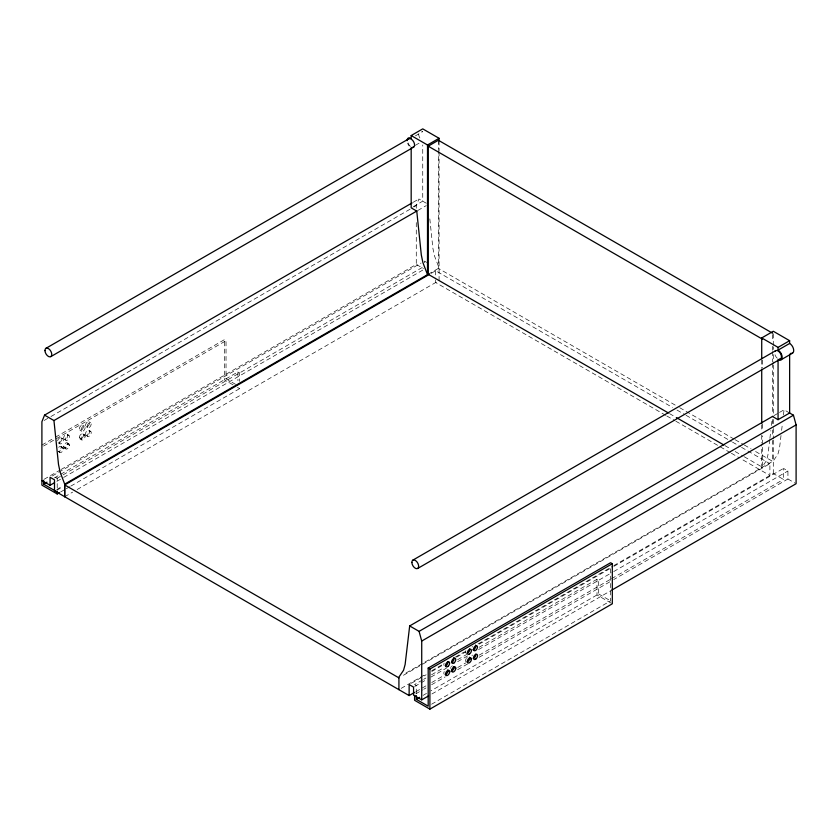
<?xml version="1.0" encoding="UTF-8"?>
<svg xmlns="http://www.w3.org/2000/svg" width="838" height="838" viewBox="0 0 838 838"><rect width="100%" height="100%" fill="white"/><g stroke="black" fill="none" stroke-linecap="round" stroke-linejoin="round"><path stroke-width="0.63" stroke-dasharray="4.19 3.14" d="M439.081 280.573L439.081 152.568M769.745 439.615L767.922 455.044L766.361 460.795L761.721 467.635L761.721 444.287M769.902 438.326L770.813 430.606M771.421 425.463L772.175 419.042M781.016 435.498L779.497 448.361L777.926 454.112L773.296 460.952L403.445 674.485M781.624 430.355L782.378 423.934M783.446 414.925L784.054 409.782L789.637 413.008M416.276 208.222L416.276 205.614L418.927 198.983L426.238 203.205M415.376 135.871L422.74 131.629A5.772 3.331 60 0 0 421.682 131.178M415.376 145.309L419.587 142.879M413.27 202.241L418.927 198.983M413.281 206.651L422.74 201.183L422.74 144.974M44.163 420.456L49.819 417.188M50.95 416.528L412.883 207.573M414.014 206.923L416.276 205.614M417.806 210.485L426.217 205.624M41.9 445.041L54.365 437.845M55.497 437.185L224.322 339.715L226.03 340.699L226.03 378.818L236.85 385.071M43.597 446.015L226.03 340.699M44.163 479.263L60.001 470.118M61.132 469.469L416.276 264.42L423.42 268.548M52.323 475.953L421.053 263.069M54.365 477.922L237.94 371.936L239.637 372.92L239.637 381.384M56.754 478.508L423.211 266.934M56.848 481.358L62.504 478.1M63.636 477.44L424.437 269.134M428.187 274.277L439.081 267.992L434.451 255.81L432.879 248.247L429.527 216.015M56.754 489.507L62.41 486.25M431.151 273.356L435.676 270.747L672.464 407.446M56.649 490.366L62.316 487.088M60.619 492L65.144 489.382M66.275 488.732L69.68 486.773M70.811 486.113L239.637 388.643L239.637 386.224M64.704 496.714L72.623 492.147M77.148 489.528L436.818 281.872M773.872 415.658L778.795 412.82M779.529 412.401L784.054 409.782M403.445 675.271L769.892 463.707L769.892 475.492L740.436 458.491M401.182 688.365L426.071 674.003M431.717 670.735L444.161 663.549M455.474 657.023L464.524 651.796M478.089 643.961L612.693 566.258M613.814 565.608L773.296 473.533L783.509 479.42L783.509 468.421L787.94 470.977L787.94 479.001L613.751 579.561M411.395 683.263L426.102 674.768M431.759 671.51L444.192 664.325M456.637 657.139L465.687 651.912M479.263 644.076L612.725 567.022M613.856 566.373L783.509 468.421M422.509 679.985L414.58 684.562L416.276 685.547L416.276 694.304M423.64 679.335L425.903 678.026M431.57 674.747L444.035 667.551M457.632 659.705L466.693 654.468M479.158 647.271L597.002 579.247L598.699 580.221L598.699 593.985L431.004 690.795M414.695 686.469L426.479 679.66M431.004 677.041L446.361 668.179M457.674 661.653L468.4 655.452M478.592 649.565L612.62 572.197M613.751 571.537L787.94 470.977M415.92 691.654L426.102 685.777M431.759 682.509L444.192 675.323M457.768 667.488L465.687 662.921M479.263 655.086L610.462 579.33M611.593 578.681L783.509 479.42M415.816 693.833L422.603 689.915M423.735 689.265L425.997 687.956M431.654 684.698L445.229 676.863M457.674 669.677L467.845 663.801M479.158 657.264L612.62 580.21M423.075 695.372L426.479 693.414M431.905 693.979L610.609 590.8M431.591 704.213L610.609 600.856L610.609 566.551M675.187 405.089L438.4 268.39L438.4 150.725M679.712 407.708L734.098 439.102M735.23 439.761L743.159 444.339M744.291 444.988L751.089 448.917M755.625 451.535L772.615 461.35L772.615 440.432M426.657 262.388L424.437 261.11L424.437 263.404M676.989 410.065L684.918 414.642M686.06 415.302L731.375 441.469M732.506 442.118L740.436 446.696M741.567 447.356L769.892 463.707M787.94 479.001L795.084 483.117M669.51 413.605L675.166 416.874M725.017 445.659L730.684 448.927M735.219 451.546L743.149 456.123M744.28 456.773L762.402 467.237L762.402 435.865M665.665 415.313L435.676 282.532L435.676 280.175M666.797 415.973L674.726 420.55M675.857 421.2L730.244 452.604M731.375 453.253L739.305 457.831M598.699 593.985L610.609 600.856M233.079 384.851L224.322 379.803L224.322 339.715M237.447 387.376L239.637 388.643M611.216 603.171L597.002 594.959L597.002 579.247M88.891 421.776L90.598 422.761M86.115 426.636L87.822 427.621M82.763 425.212L84.46 426.196M88.954 430.355A2.891 1.666 -60 0 1 88.032 434.828A2.891 1.666 -60 0 1 85.528 433.382A2.891 1.666 -60 0 1 88.954 430.355L90.651 431.34A2.891 1.666 -60 0 1 89.739 435.812A2.891 1.666 -60 0 1 87.236 434.367A2.891 1.666 -60 0 1 90.651 431.34M79.998 430.282L81.695 431.256M86.063 435.351L87.76 436.336M82.857 433.916L84.565 434.891M83.423 435.278A2.891 1.666 -60 0 1 81.59 438.609A2.891 1.666 -60 0 1 79.39 438.085L79.338 437.509A2.891 1.666 -60 0 1 81.171 434.168A2.891 1.666 -60 0 1 83.371 434.692L85.12 436.2M79.348 437.562L81.097 439.07A2.891 1.666 -60 0 0 83.297 439.594A2.891 1.666 -60 0 0 85.12 436.252L85.067 435.676A2.891 1.666 -60 0 0 82.868 435.152A2.891 1.666 -60 0 0 81.045 438.494M79.903 438.871L81.6 439.856M67.166 434.283A2.891 1.666 -60 0 1 66.254 438.756A2.891 1.666 -60 0 1 63.751 437.31A2.891 1.666 -60 0 1 67.166 434.283L68.873 435.268A2.891 1.666 -60 0 1 67.951 439.741A2.891 1.666 -60 0 1 65.458 438.295A2.891 1.666 -60 0 1 68.873 435.268M64.285 439.28L65.982 440.264M61.048 437.824L62.745 438.808A2.891 1.666 -60 0 1 61.823 443.281A2.891 1.666 -60 0 1 59.33 441.825A2.891 1.666 -60 0 1 62.745 438.808M67.113 442.893L68.81 443.878M67.752 444.255L69.46 445.24M58.147 442.82L59.854 443.805M63.688 446.602L65.395 447.586M64.337 447.963L66.045 448.948M61.153 446.539L62.86 447.523M61.624 447.796L63.321 448.78M58.042 451.389L59.739 452.373M55.518 477.262L57.214 478.247L57.214 491.55M773.296 333.859L773.296 345.528M773.296 346.827L773.296 349.425M773.296 354.61L773.296 363.682M773.296 364.98L773.296 414.265M773.296 419.45L773.296 427.233M773.296 428.532L773.296 438.903M773.296 440.201L773.296 473.533M772.615 334.54L772.615 341.076M772.615 346.304L772.615 350.221M772.615 351.531L772.615 361.985M772.615 363.294L772.615 414.286M772.615 419.513L772.615 424.74M772.615 429.967L772.615 435.194M762.402 360.036L762.402 367.882M762.402 424.101L762.402 430.638M761.721 359.994L761.721 367.777M761.721 424.835L761.721 430.02M761.721 435.215L761.721 442.988M439.081 140.899L439.081 151.269M438.4 140.271L438.4 149.426M435.676 270.747L435.676 279.002M416.276 222.604L416.276 264.42M237.94 371.936L237.94 380.693M472.077 647.093A2.797 1.613 -60 0 1 472.391 646.433M466.19 661.894A2.891 1.666 -60 0 1 465.687 661.109L465.624 660.533A2.891 1.666 -60 0 1 466.263 658.511M466.693 657.903A2.891 1.666 -60 0 1 467.195 657.39M472.024 655.714A2.891 1.666 -60 0 1 472.349 655.044M466.284 653.305A2.891 1.666 -60 0 1 465.855 650.717M450.205 668.399A2.891 1.666 -60 0 1 450.509 667.718M450.928 667.09A2.891 1.666 -60 0 1 451.41 666.545M451.933 666.137A2.891 1.666 -60 0 1 452.468 665.896M444.035 674.056A2.891 1.666 -60 0 1 443.878 673.563L443.857 672.966A2.891 1.666 -60 0 1 444.213 671.615M444.119 665.54A2.891 1.666 -60 0 1 444.119 663.183M58.723 447.335A2.891 1.666 -60 0 1 61.603 447.387L61.635 447.984A2.891 1.666 -60 0 1 58.43 451.577M57.623 440.84A2.891 1.666 -60 0 1 60.776 437.708A2.891 1.666 -60 0 1 60.765 441.584A2.891 1.666 -60 0 1 57.623 442.066M777.276 358.214A4.819 2.776 60 0 1 774.658 352.987M410.39 146.388A4.819 2.776 60 0 1 407.771 141.172M409.133 145.927A5.772 3.331 60 0 1 407.635 143.34M419.859 138.008A5.772 3.331 60 0 1 418.665 133.986M63.73 446.057L63.688 446.696A2.891 1.666 -60 0 0 65.542 447.89A2.891 1.666 -60 0 0 67.721 444.8L67.763 444.161A2.891 1.666 -60 0 0 65.909 442.977A2.891 1.666 -60 0 0 63.73 446.057M65.437 447.042L65.385 447.681A2.891 1.666 -60 0 0 67.239 448.864A2.891 1.666 -60 0 0 69.418 445.785L69.47 445.146A2.891 1.666 -60 0 0 67.616 443.951A2.891 1.666 -60 0 0 65.437 447.042M63.332 448.969L63.311 448.372A2.891 1.666 -60 0 0 61.205 447.649A2.891 1.666 -60 0 0 59.268 450.928L59.289 451.525A2.891 1.666 -60 0 0 61.394 452.248A2.891 1.666 -60 0 0 63.332 448.969M89.216 427.464A2.797 1.613 -60 0 0 90.913 423.054A2.797 1.613 -60 0 0 87.487 425.055A2.797 1.613 -60 0 0 89.216 427.464M81.464 430.051A2.891 1.666 -60 0 0 83.109 425.484A2.891 1.666 -60 0 0 79.568 427.694A2.891 1.666 -60 0 0 81.464 430.051M83.172 431.036A2.891 1.666 -60 0 0 84.806 426.469A2.891 1.666 -60 0 0 81.276 428.679A2.891 1.666 -60 0 0 83.172 431.036M87.519 426.49A2.797 1.613 -60 0 0 89.216 422.069A2.797 1.613 -60 0 0 85.79 424.07A2.797 1.613 -60 0 0 87.519 426.49"/><path stroke-width="1.26" d="M59.477 492.66L57.214 493.959L41.9 485.118L41.9 421.755L44.55 415.124L53.946 420.55L58.503 464.388L60.074 471.951L64.704 484.144L64.704 496.714L64.704 484.93L428.888 274.665M772.741 416.318L409.677 625.934L405.121 664.503L403.549 670.264L398.919 677.094L398.919 689.674M407.09 140.669A5.772 3.331 60 0 1 411.175 138.301L411.175 135.557L422.74 128.874L439.081 138.301L439.081 140.899M45.891 348.357L408.693 138.888M50.846 356.611L413.647 147.153M411.175 135.557L427.506 144.984L439.081 138.301M668.368 412.945L428.187 274.277L428.187 146.168L438.4 140.271L772.615 333.231M44.55 415.124L412.139 202.901M53.946 420.55L417.01 210.935M43.597 480.331L43.597 484.144L47.001 482.175M41.9 480.572L50.06 485.286L54.585 482.667M64.704 484.144L428.899 273.869M761.721 358.695L761.721 337.944L773.296 331.261L789.637 340.699L789.637 343.444A5.772 3.331 60 0 1 793.68 349.886A5.772 3.331 60 0 1 790.695 353.332M761.721 337.944L778.062 347.372L789.637 340.699M412.778 560.182L775.59 350.713M772.479 416.465L778.062 419.691L778.062 359.554A5.772 3.331 60 0 0 782.147 357.198A5.772 3.331 60 0 0 778.062 350.127L789.637 343.444M417.733 568.436L780.534 358.968M780.953 359.848L792.518 353.165M778.062 419.691L789.637 413.008L789.637 354.181M409.677 625.934L419.073 631.36L793.45 415.208L796.1 424.897L796.1 483.715L611.74 590.151M428.511 695.938L421.724 699.856L421.724 641.049L796.1 424.897M416.276 695.55L416.276 699.301L428.187 706.183L428.187 668.054L610.609 562.738L612.316 563.723L612.316 603.8L429.894 709.126L414.58 700.285L414.58 695.446M428.187 668.054L429.894 669.038L612.316 563.723M50.06 485.286L50.06 477.262L54.491 479.818L54.491 490.817L409.133 695.571L414.789 692.303M416.276 699.301L419.681 697.342M428.187 146.168L762.402 339.128M789.27 412.799L793.45 415.208M676.308 417.534L723.885 444.999M469.709 658.239L471.406 659.223A2.891 1.666 -60 0 1 469.584 662.617A2.891 1.666 -60 0 1 467.384 662.093L467.332 661.507A2.891 1.666 -60 0 1 469.154 658.176A2.891 1.666 -60 0 1 471.354 658.699L471.417 659.276M454.049 667.278L455.746 668.263M447.911 670.819L449.618 671.804M64.704 484.93L398.919 677.879M421.724 699.856L413.563 695.142L413.563 687.118L409.133 684.562L409.133 695.571M43.597 484.144L55.518 491.016M419.073 631.36L421.724 641.049M778.062 347.372L778.062 350.127M761.721 369.066L761.721 423.536M429.894 669.038L429.894 709.126M427.506 144.984L427.506 274.675L422.876 262.493L421.305 254.92L416.758 211.092L411.175 207.866L411.175 147.739M57.214 491.55L57.214 493.959M475.502 645.092A2.797 1.613 -60 0 1 475.198 648.025A2.797 1.613 -60 0 1 472.821 649.775M475.764 654.122A2.891 1.666 -60 0 1 473.271 658.459M453.777 657.61A2.891 1.666 -60 0 1 453.63 660.302A2.891 1.666 -60 0 1 451.483 662.387M469.615 648.937A2.891 1.666 -60 0 1 467.227 653.326M447.859 661.601A2.891 1.666 -60 0 1 445.355 665.927M469.469 657.254A2.891 1.666 -60 0 1 469.657 657.715L469.709 658.301A2.891 1.666 -60 0 1 467.091 662.01M453.966 666.629A2.891 1.666 -60 0 1 454.049 667.184L454.007 667.823A2.891 1.666 -60 0 1 451.064 671.091M447.733 669.918A2.891 1.666 -60 0 1 447.901 670.41L447.921 671.008A2.891 1.666 -60 0 1 445.198 674.611M775.066 351.248A4.819 2.776 60 0 1 780.702 353.887A4.819 2.776 60 0 1 779.036 359.177M408.179 139.422A4.819 2.776 60 0 1 413.815 142.062A4.819 2.776 60 0 1 412.149 147.352M451.724 670.065L451.672 670.704A2.891 1.666 -60 0 0 453.526 671.887A2.891 1.666 -60 0 0 455.704 668.808L455.757 668.158A2.891 1.666 -60 0 0 453.903 666.975A2.891 1.666 -60 0 0 451.724 670.065M449.629 671.992L449.597 671.395A2.891 1.666 -60 0 0 447.492 670.672A2.891 1.666 -60 0 0 445.554 673.951L445.575 674.548A2.891 1.666 -60 0 0 447.681 675.271A2.891 1.666 -60 0 0 449.629 671.992M469.458 654.059A2.891 1.666 -60 0 0 471.092 649.492A2.891 1.666 -60 0 0 467.562 651.702A2.891 1.666 -60 0 0 469.458 654.059M454.248 662.764A2.891 1.666 -60 0 0 455.16 658.291A2.891 1.666 -60 0 0 451.745 661.318A2.891 1.666 -60 0 0 454.248 662.764M475.513 650.487A2.797 1.613 -60 0 0 477.199 646.077A2.797 1.613 -60 0 0 473.774 648.078A2.797 1.613 -60 0 0 475.513 650.487M476.026 658.836A2.891 1.666 -60 0 0 476.937 654.352A2.891 1.666 -60 0 0 473.522 657.39A2.891 1.666 -60 0 0 476.026 658.836M448.11 666.304A2.891 1.666 -60 0 0 449.032 661.821A2.891 1.666 -60 0 0 445.617 664.848A2.891 1.666 -60 0 0 448.11 666.304M411.856 562.455A4.819 2.776 60 0 0 417.041 568.688A4.819 2.776 60 0 0 416.874 561.785A4.819 2.776 60 0 0 411.856 562.455M44.959 350.63A4.819 2.776 60 0 0 50.154 356.862A4.819 2.776 60 0 0 49.987 349.959A4.819 2.776 60 0 0 44.959 350.63"/></g></svg>
